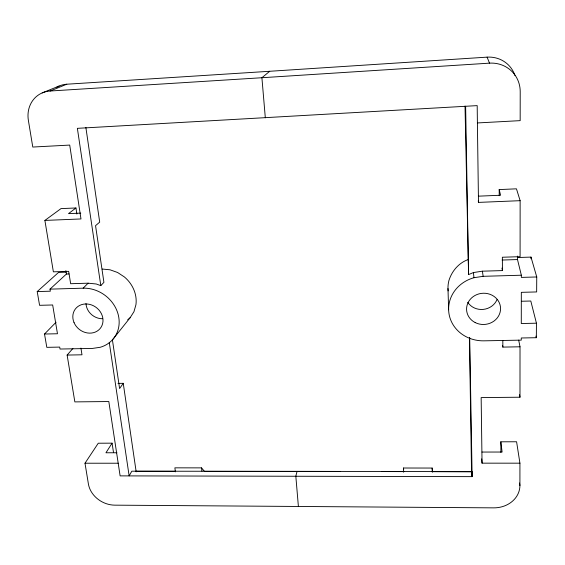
<?xml version="1.0" encoding="UTF-8"?>
<svg xmlns="http://www.w3.org/2000/svg" width="565" height="565" viewBox="0 0 565 565"><rect width="100%" height="100%" fill="white"/><g stroke="black" fill="none" stroke-linecap="round" stroke-linejoin="round"><path stroke-width="0.85" d="M113.509 452.53L112.075 443.165L98.268 443.221L84.997 463.222L88.401 483.972A24.281 20.34 27.9 0 0 114.843 505.159L493.69 507.857A26.336 22.621 2.4 0 0 519.913 485.54L519.927 463.18L516.587 441.766L500.823 441.809L500.894 452.395M519.927 463.18L482.051 463.159L481.154 397.598L519.984 397.216L520.019 346.797L518.684 340.123M499.234 195.702L499.192 189.586L516.459 188.823L520.132 200.681L520.09 256.672L502.363 257.237L502.433 270.586L482.432 271.179L473.414 272.556L468.583 274.576L465.023 106.1M517.498 256.086L517.498 259.561L521.347 275.212L521.34 277.408L536.75 276.963L536.651 291.936L521.326 292.338L521.283 323.526L536.439 323.201L536.34 337.708L521.269 337.99L521.269 340.13L483.915 340.829A35.115 32.247 -4.9 0 1 448.977 313.66A35.115 32.247 -4.9 0 1 473.964 277.712L473.414 272.556M530.994 258.77L531.001 257.096L517.349 257.534M72.913 348.45L67.122 355.067L74.848 401.892L108.812 401.538L120.119 475.878L472.128 476.641L471.81 471.669L297.07 471.33L295.82 476.161L298.384 506.36M112.075 443.165L105.952 452.777L116.92 452.763M112.887 339.325L130.105 317.735L133.947 311.725L135.932 304.74A30.849 27.367 38 0 0 124.392 276.956L117.591 272.492L110.02 269.795L102.216 269.039M117.979 383.388L123.248 383.324L119.603 388.55L112.364 339.53M76.875 214.05L75.943 207.977L60.992 208.612L44.889 220.421L53.378 271.836L68.669 271.348L70.646 283.715L88.119 283.192L96.234 283.99L100.803 285.622L103.918 282.352L95.549 225.682L99.701 222.123L85.866 127.408M44.515 334.028L57.475 333.753L52.665 304.98L39.578 305.319L37.212 291.575L50.356 291.201L50.01 289.139L83.147 288.178A32.6 28.589 37.4 0 1 117.951 313.674A32.6 28.589 37.4 0 1 100.266 347.27L92.512 348.421L60.031 349.036L59.706 347.094L46.81 347.341L44.515 334.028L56.062 322.234M83.147 288.178L88.119 283.192M50.01 289.139L66.423 274.032L69.043 273.947M37.212 291.575L58.576 272.408L66.07 272.168M127.697 319.804L130.105 317.735M514.969 75.519A29.514 28.073 -41.5 0 0 487.094 57.143L269.703 71.282L261.906 77.73L50.151 91.014A28.674 25.545 55.3 0 0 28.384 120.444L32.777 147.048L69.714 145.078L80.979 218.952L44.889 220.421M75.943 207.977L68.527 213.627L80.774 213.118M467.869 259.667C458.639 263.057 451.725 271.271 448.907 280.586A33.123 30.644 -6.4 0 0 448.144 290.911M50.151 91.014L66.783 84.213L269.703 71.282M42.198 92.907L59.148 86.035M473.964 277.712L483.117 276.32L521.347 275.212M520.132 200.681L478.484 202.397L477.397 122.944L520.167 120.642L520.21 91.65A30.891 29.387 -39.9 0 0 489.502 63.153L261.906 77.73L265.317 117.788M478.393 196.168L500.562 195.243L499.192 189.586M502.116 260.041L517.498 259.561M521.559 301.251L530.803 301.018L536.439 323.201M502.603 345.505L502.857 347.101L520.019 346.797M67.122 355.067L81.996 354.799L80.922 348.089M481.987 452.057L502.101 452.035L500.823 441.809M84.997 463.222L118.212 463.222M403.622 472.178L403.438 468.011L432.168 468.053L432.486 471.669L472.022 471.747M340.575 471.493L204.481 471.365L201.528 467.877L174.875 467.841L175.397 471.86M297.07 471.33L131.815 471.196L129.145 475.892L109.264 342.411M135.791 471.281L175.475 471.309M382.039 471.57L404.095 471.613M487.094 57.143L489.502 63.153M531.001 257.096L536.75 276.963M535.945 336.076L536.34 337.708M501.953 268.071L502.433 270.586M403.438 468.011L403.7 469.451M519.532 394.709L519.984 397.216M65.872 270.6L66.423 274.032M478.251 200.85L478.484 202.397M519.532 482.983L519.913 485.54M100.803 285.622L77.37 128.34L477.192 105.62L477.397 122.944M123.248 383.324L136.172 471.817M482.432 271.179L483.117 276.32M201.528 467.877L201.917 471.104M481.691 458.893L482.051 463.159M432.168 468.053L432.31 472.241M447.981 288.531L448.631 309.782M465.631 106.284L468.583 274.576M469.692 337.559L472.128 476.641M469.451 337.99L471.598 476.239M471.81 471.669L471.888 475.97M502.822 340.37L502.857 347.101M56.839 87.194A27.438 24.599 56.2 0 1 66.783 84.213M102.632 318.731A15.213 13.447 37.8 0 1 85.986 303.575M497.066 299.478A16.35 15.093 -5.9 0 1 483.237 309.401A16.35 15.093 -5.9 0 1 467.756 302.346M74.043 322.594A15.785 13.85 37.4 0 0 100.019 328.675A15.785 13.85 37.4 0 0 89.665 304.387A15.785 13.85 37.4 0 0 74.043 322.594M475.151 322.551A17.006 15.615 -4.9 0 0 500.562 308.547A17.006 15.615 -4.9 0 0 474.981 295.488A17.006 15.615 -4.9 0 0 475.151 322.551"/></g></svg>
